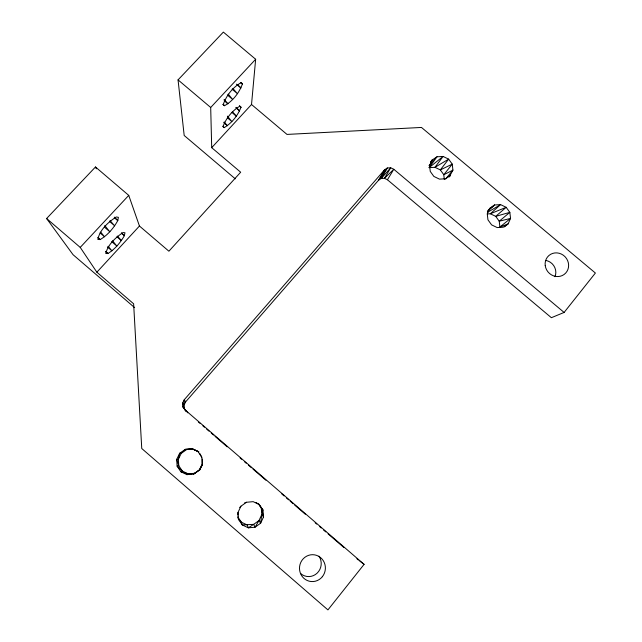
<?xml version="1.0" encoding="UTF-8"?>
<svg xmlns="http://www.w3.org/2000/svg" width="642" height="642" viewBox="0 0 642 642"><rect width="100%" height="100%" fill="white"/><g stroke="black" fill="none" stroke-linecap="round" stroke-linejoin="round"><path stroke-width="0.96" d="M198.057 451.406L192.022 448.79L185.313 449.36L179.704 453.228L176.694 459.367L177.112 466.148L180.851 471.742L186.91 474.631L193.643 474.045L199.253 470.145L202.222 463.989L202.399 459.094M237.837 515.036L237.997 512.444L240.927 506.209L246.488 502.269L253.173 501.659L259.216 504.548L262.995 510.149L263.509 516.995L260.604 523.238L255.051 527.21L248.342 527.836L242.267 524.939L238.479 519.306L237.981 517.612M134.643 307.646L73.044 254.689L46.609 218.521L95.481 166.976L128.745 195.377L139.45 226.024L168.902 251.207L240.67 172.216L211.708 147.668L251.52 104.494L255.652 59.257L223.36 32.1L178.051 79.881L184.19 135.494L235.301 178.845M200.858 467.858L202.487 464.479M251.52 104.494L286.99 134.419L421.473 127.445L595.391 273.035L564.109 312.437L393.811 169.287L390.713 167.795L387.335 167.987L378.515 180.266L185.618 401.884L184.053 405.07L184.27 408.585L187.753 412.806M202.439 464.447L199.253 470.145L200.039 469.551L193.643 474.045L200.039 469.551M384.566 169.809L378.515 180.266L381.179 178.5L390.713 167.795L384.446 178.315L381.179 178.5L387.335 167.987L384.566 169.809L184.254 399.741L182.617 403.048L182.85 406.707L185.787 410.912M387.423 179.752L393.811 169.287L384.446 178.315L387.423 179.752L551.374 317.702L564.109 312.437M430.477 162.57L432.082 160.059L437.017 156.784L443.084 156.447L448.654 159.144L452.257 164.135L452.923 170.114L449.264 176.927M430.975 161.591L432.082 160.059L429.602 165.411L430.244 171.398L433.848 176.422L439.449 179.126L445.54 178.773L450.467 175.475L448.959 176.727M444.312 179.527L443.791 174.72L440.324 169.905L448.654 159.144L434.947 167.313L429.097 167.642L437.017 156.784L429.008 165.636M184.888 409.74L364.094 564.35L327.926 609.9L141.754 448.517L133.632 303.802L96.862 272.2L80.234 247.403L46.609 218.521M445.636 179.014L452.923 170.114L443.791 174.72L452.257 164.135L440.324 169.905L434.947 167.313L443.084 156.447L429.097 167.642M239.707 507.533L240.927 506.209M96.862 272.2L139.45 226.024M80.234 247.403L128.745 195.377M211.708 147.668L210.696 107.479L255.652 59.257M487.374 211.515L494.549 204.991L500.591 204.621L506.177 207.318L509.828 212.358L510.551 218.4L508.159 223.841L504.387 226.859M487.904 210.552L494.549 204.991L489.661 208.329L487.238 213.754L487.944 219.813L491.595 224.877L497.205 227.581L503.272 227.204L508.159 223.841L499.917 227.051L499.227 221.217L495.72 216.354L490.336 213.762L487.422 213.938M499.917 227.051L510.551 218.4L499.227 221.217L509.828 212.358L495.72 216.354L506.177 207.318L490.336 213.762L500.591 204.621L487.888 212.117M224.186 127.638C231.794 123.112 237.885 115.552 240.959 107.262L239.899 106.163C232.195 110.625 226 118.313 223.015 126.683L224.186 127.638L222.822 126.233M244.658 502.822L246.488 502.269M198.884 451.799L192.022 448.79L185.313 449.36L181.261 453.292L178.372 459.199L178.773 465.715L182.368 471.084L188.186 473.86L194.654 473.298L186.91 474.631L188.186 473.86L180.851 471.742L182.368 471.084L177.112 466.148L178.773 465.715L176.694 459.367L178.372 459.199L179.704 453.228L181.261 453.292L186.645 449.577L193.09 449.031L198.049 451.671L201.781 457.224L202.222 463.989M255.941 502.453L259.216 504.548M359.841 561.132L364.094 564.35M240.862 82.657L242.395 83.95C239.241 92.833 232.797 101.131 224.499 105.729L222.975 104.437M236.392 84.158L240.967 88.01L237.476 84.455M232.099 89.19L237.404 93.668L232.902 88.468M227.356 94.968L232.661 99.446L228.271 94.109M235.871 107.76L239.618 110.93L236.104 107.358M224.154 100.642L227.95 103.852L224.09 99.374M231.802 112.35L236.288 116.138L232.396 111.652M227.356 117.759L231.834 121.547L227.404 116.154M178.051 79.881L210.696 107.479M223.673 122.574L227.42 125.744L224.17 121.948M240.91 82.674L242.395 83.95L241.28 82.585C232.869 87.103 226.321 95.554 223.247 104.542L224.499 105.729L223.119 104.317M114.814 218.015L117.799 220.575C113.586 228.191 107.72 235.165 100.136 239.578L97.841 239.426C99.799 229.772 108.201 222.14 116.242 216.98L118.401 217.317L117.799 220.575L114.276 217.132M109.333 221.281L114.661 225.84L110.055 220.631M121.354 233.126L124.363 235.702C120.335 242.78 114.854 249.248 107.872 253.55L105.786 253.502C107.864 244.562 115.608 237.556 122.999 232.556L124.965 232.757L124.363 235.702L121.539 232.95M116.908 236.721L121.394 240.565L117.43 236.087M104.494 227.18L109.822 231.746L104.774 225.551M111.628 241.593L116.86 246.079L112.527 240.758M100.048 232.926L104.526 236.762L100.714 232.131M97.889 237.652L100.136 239.578L98.114 237.363M107.431 246.961L111.925 250.821L108.185 246.263M105.609 251.608L107.872 253.55L105.882 251.359M198.37 421.971L199.887 423.279M202.92 425.895L204.437 427.203M206.716 429.169L208.987 431.127M211.266 433.093L213.537 435.059M215.054 436.367L227.196 446.84M240.092 457.963L241.609 459.271M244.642 461.887L246.159 463.195M248.43 465.161L251.463 467.777M252.988 469.085L265.876 480.216M281.806 493.963L284.085 495.921M286.364 497.887L288.635 499.853M290.152 501.161L293.185 503.777M294.702 505.085L305.327 514.25M315.182 522.757L316.699 524.065M319.732 526.681L321.257 527.989M323.528 529.955L325.807 531.921M328.078 533.879L344.008 547.626M356.904 558.749L358.421 560.065M186.236 411.498L182.85 406.707L184.27 408.585L182.617 403.048L184.053 405.07L184.254 399.741L185.618 401.884M237.733 516.77L241.368 522.187L242.267 524.939L253.654 524.37L258.991 520.558L261.784 514.555L261.286 507.991L258.172 503.376L262.995 510.149L261.286 507.991L263.509 516.995L261.784 514.555L260.604 523.238L258.991 520.558L255.051 527.21L253.654 524.37L248.342 527.836L247.202 524.971L241.368 522.187L238.479 519.306L237.997 512.444M199.71 453.348L201.781 457.224M95.481 166.976L96.26 168.79M546.045 260.483A11.716 11.042 48.9 0 1 554.961 276.702M318.986 556.189A12.92 12.439 -82.5 0 1 317.164 573.129A12.92 12.439 -82.5 0 1 300.745 573.619M240.959 107.262L239.442 105.986L240.959 107.262M322.34 576.717A13.458 12.944 -82.9 0 0 314.732 554.881A13.458 12.944 -82.9 0 0 300.255 572.816A13.458 12.944 -82.9 0 0 322.34 576.717M545.218 265.531A12.158 11.428 48.6 0 0 564.021 274.543A12.158 11.428 48.6 0 0 561.381 254.072A12.158 11.428 48.6 0 0 545.218 265.531"/></g></svg>
